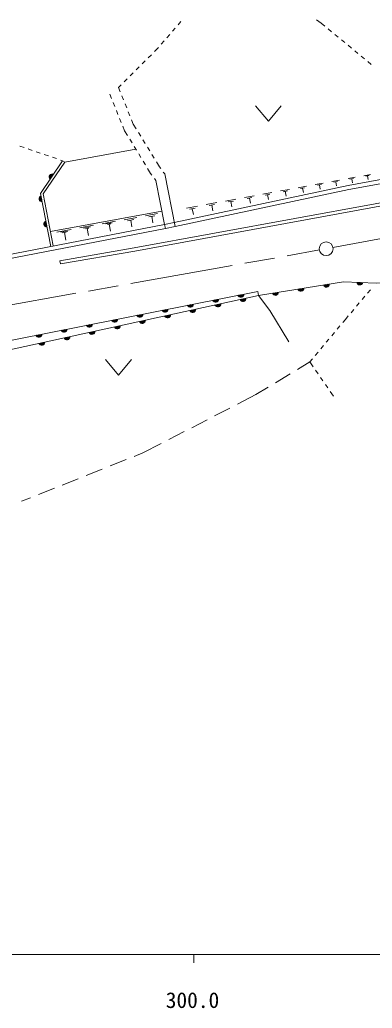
# Model space of a CAD drawing. Units: millimetres, scale not verified. Extents: x 40000 to 680000, y 20000 to 380000.
# Drawn here: x 347716 to 388788, y 198715 to 313993 of the extents above; entities that cross this region are included whole.
import ezdxf
from ezdxf.enums import TextEntityAlignment as Align

# ---------------------------------------------------------------- set-up
doc = ezdxf.new("R2010")
doc.units = ezdxf.units.MM
doc.header["$LTSCALE"] = 1000
doc.linetypes.add('CHAIN', pattern=[18.5, 12, -1.5, 3.5, -1.5])
for name, color, linetype, lineweight in [('M-BGD', 7, 'Continuous', 13), ('M-BMK', 2, 'CHAIN', 13), ('M-BMK-SRVR', 3, 'Continuous', 13), ('M-TTL-BAND', 7, 'Continuous', 13)]:
    doc.layers.add(name, color=color, linetype=linetype, lineweight=lineweight)
doc.styles.add('ＭＳ ゴシック', font='')
doc.styles.get('ＭＳ ゴシック').set_extended_font_data('MS Gothic')

msp = doc.modelspace()

# ---------------------------------------------------------------- linework, layer by layer
at = {"layer": 'M-BGD'}
for p, q in [((366501, 313778), (366172, 313401)), ((382851, 313589), (382284, 313993)), ((383273, 313241), (382851, 313589)), ((365843, 313025), (365514, 312648)), ((384045, 312605), (383659, 312923)), ((364527, 311519), (364198, 311143)), ((365185, 312272), (364856, 311895)), ((384816, 311969), (384430, 312287)), ((385588, 311333), (385202, 311651)), ((363698, 310571), (363403, 310276)), ((363868, 310766), (363698, 310571)), ((386360, 310697), (385974, 311015)), ((387131, 310061), (386745, 310379)), ((362342, 309215), (361989, 308862)), ((363049, 309922), (362696, 309569)), ((387903, 309425), (387517, 309743)), ((388675, 308789), (388289, 309107)), ((360928, 307801), (360574, 307448)), ((361635, 308508), (361282, 308155)), ((360221, 307094), (359867, 306741)), ((359514, 306387), (359218, 306092)), ((359218, 306092), (359426, 305579)), ((358202, 305323), (358410, 304810)), ((358597, 304347), (358785, 303883)), ((359613, 305115), (359801, 304652)), ((358972, 303420), (359160, 302956)), ((359988, 304188), (360176, 303724)), ((360363, 303261), (360551, 302797)), ((375187, 303956), (376687, 302156)), ((376687, 302156), (378187, 303956)), ((359347, 302493), (359535, 302029)), ((360738, 302334), (360946, 301821)), ((359722, 301566), (359930, 301052)), ((359930, 301052), (360274, 300488)), ((360946, 301821), (361290, 301257)), ((360534, 300062), (360795, 299635)), ((361551, 300830), (361811, 300403)), ((362072, 299976), (362332, 299550)), ((348209, 299089), (347736, 299250)), ((349156, 298766), (348682, 298927)), ((350102, 298444), (349629, 298605)), ((352959, 297387), (361238, 298909)), ((361055, 299208), (361316, 298781)), ((362592, 299123), (362853, 298696)), ((350134, 293744), (352710, 297555)), ((351049, 298121), (350576, 298282)), ((351995, 297799), (351522, 297960)), ((352710, 297555), (352469, 297637)), ((352710, 297555), (352959, 297387)), ((361576, 298355), (361837, 297928)), ((362097, 297501), (362358, 297074)), ((363113, 298269), (363374, 297843)), ((362618, 296647), (362963, 296083)), ((363634, 297416), (363979, 296852)), ((363979, 296852), (364140, 296638)), ((362963, 296083), (363124, 295870)), ((363425, 295471), (363587, 295257)), ((364441, 296239), (364603, 296025)), ((365816, 289869), (364603, 296025)), ((384076, 295123), (384960, 295286)), ((384319, 295046), (384761, 295127)), ((385967, 295471), (386805, 295625)), ((386197, 295398), (386616, 295475)), ((386406, 295436), (386489, 294989)), ((387811, 295810), (388605, 295956)), ((388029, 295740), (388426, 295813)), ((388227, 295777), (388305, 295353)), ((378115, 294028), (379143, 294217)), ((378397, 293938), (378912, 294033)), ((378654, 293986), (378755, 293437)), ((380152, 294402), (381131, 294582)), ((380420, 294317), (380910, 294407)), ((380665, 294362), (380761, 293840)), ((382138, 294767), (383069, 294938)), ((382394, 294686), (382859, 294772)), ((382626, 294729), (382718, 294232)), ((384540, 295087), (384626, 294615)), ((351330, 287559), (350134, 293744)), ((371695, 292849), (372878, 293066)), ((372020, 292745), (372611, 292854)), ((373888, 293252), (375019, 293459)), ((374199, 293153), (374764, 293257)), ((374481, 293205), (374592, 292602)), ((376028, 293645), (377106, 293843)), ((376324, 293551), (376863, 293650)), ((376594, 293600), (376699, 293025)), ((351302, 289285), (364287, 291670)), ((367142, 292012), (368435, 292250)), ((367497, 291899), (368144, 292018)), ((367821, 291959), (367947, 291269)), ((369447, 292436), (370684, 292663)), ((369786, 292328), (370405, 292441)), ((370096, 292384), (370217, 291724)), ((372316, 292800), (372432, 292169)), ((359876, 290677), (361345, 290947)), ((360279, 290549), (361014, 290684)), ((360647, 290616), (360791, 289833)), ((362358, 291133), (363767, 291392)), ((362745, 291010), (363450, 291140)), ((363097, 291075), (363235, 290324)), ((352050, 289240), (353708, 289544)), ((352485, 289205), (353314, 289357)), ((354724, 289731), (356317, 290023)), ((355142, 289698), (355938, 289844)), ((355360, 289628), (355759, 289701)), ((355559, 289665), (355715, 288815)), ((357332, 290210), (358862, 290491)), ((357733, 290178), (358498, 290319)), ((357943, 290111), (358326, 290182)), ((358134, 290146), (358284, 289330)), ((352713, 289133), (353127, 289209)), ((352920, 289171), (353082, 288287)), ((352457, 285523), (352391, 285891)), ((388255, 282122), (388578, 282504)), ((387609, 281359), (387932, 281740)), ((386317, 279832), (386640, 280213)), ((386963, 280595), (387286, 280977)), ((385350, 278683), (385660, 279055)), ((385660, 279055), (385994, 279450)), ((384711, 277914), (385030, 278298)), ((383431, 276377), (383751, 276761)), ((384071, 277145), (384391, 277530)), ((382792, 275608), (383112, 275992)), ((381522, 274082), (381832, 274455)), ((382152, 274839), (382472, 275224)), ((357719, 274358), (359219, 272558)), ((359219, 272558), (360719, 274358)), ((380092, 273216), (381522, 274082)), ((381908, 273523), (381522, 274082)), ((377525, 271663), (379236, 272699)), ((382476, 272700), (382192, 273112)), ((383044, 271877), (382760, 272289)), ((375239, 270280), (376670, 271145)), ((383611, 271054), (383328, 271465)), ((373091, 269171), (375239, 270280)), ((384281, 270083), (383895, 270642)), ((370425, 267794), (372202, 268712)), ((367759, 266418), (369537, 267336)), ((365094, 265042), (366871, 265960)), ((362057, 263475), (364205, 264584)), ((361032, 263066), (362057, 263475)), ((358246, 261953), (360103, 262695)), ((355460, 260841), (357317, 261583)), ((352674, 259729), (354531, 260470)), ((347934, 257837), (348959, 258246)), ((349887, 258617), (351745, 259358))]:
    msp.add_line(p, q, dxfattribs=at)
for points in [[(327688, 282346), (346015, 286042), (364685, 289650), (365816, 289869), (386081, 294202), (398921, 296545)], [(327749, 282870), (345931, 286514), (364589, 290123), (365720, 290342), (385987, 294676), (398818, 297055)], [(351625, 287616), (350452, 293679), (352959, 297387)], [(363587, 295257), (364589, 290123), (364685, 289650)], [(352391, 285891), (361043, 287394), (398510, 294235), (398574, 293879), (361139, 287025), (352457, 285523)], [(339706, 274019), (375520, 281823), (385438, 283444), (389234, 283280), (397080, 283646), (412356, 284758)], [(339126, 275120), (375475, 282320), (375520, 281823)], [(375520, 281823), (376868, 280078), (379078, 276417)]]:
    msp.add_lwpolyline(points, dxfattribs=at)
for centre, radius, start, end in [((351495, 295661), 354, 64.7799, 227.18508), ((351495, 295661), 283, 67.00394, 224.96104), ((351495, 295661), 212, 70.75026, 221.21471), ((351495, 295661), 142, 78.46199, 213.50298), ((351495, 295661), 100, 88.77965, 203.18532), ((350311, 293116), 354, 109.74371, 272.14889), ((350311, 293116), 283, 111.96775, 269.92485), ((350311, 293116), 212, 115.71408, 266.17853), ((350311, 293116), 142, 123.42581, 258.4668), ((350311, 293116), 100, 133.74347, 248.14913), ((350880, 290171), 354, 109.74371, 272.14889), ((350880, 290171), 283, 111.96775, 269.92485), ((350880, 290171), 212, 115.71408, 266.17853), ((350880, 290171), 142, 123.42581, 258.4668), ((350880, 290171), 100, 133.74347, 248.14913), ((380470, 282687), 354, 198.07952, 0.4847), ((380470, 282687), 283, 200.30356, 358.26066), ((380470, 282687), 212, 204.04989, 354.51434), ((380470, 282687), 142, 211.76162, 346.80261), ((380470, 282687), 100, 222.07928, 336.48495), ((383431, 283171), 354, 198.07952, 0.4847), ((383431, 283171), 283, 200.30356, 358.26066), ((383431, 283171), 212, 204.04989, 354.51434), ((383431, 283171), 142, 211.76162, 346.80261), ((383431, 283171), 100, 222.07928, 336.48495), ((387339, 283416), 354, 186.32747, 348.73265), ((387339, 283416), 283, 188.55151, 346.50861), ((387339, 283416), 212, 192.29783, 342.76228), ((387339, 283416), 142, 200.00956, 335.05055), ((387339, 283416), 100, 210.32722, 324.73289), ((370533, 281396), 354, 200.00203, 2.40721), ((370533, 281396), 283, 202.22607, 0.18317), ((370533, 281396), 212, 205.9724, 356.43684), ((370533, 281396), 142, 213.68413, 348.72511), ((370533, 281396), 100, 224.00179, 338.40745), ((373475, 281979), 354, 200.00203, 2.40721), ((373475, 281979), 283, 202.22607, 0.18317), ((373475, 281979), 212, 205.9724, 356.43684), ((373475, 281979), 142, 213.68413, 348.72511), ((373723, 281487), 354, 201.08968, 3.49485), ((373475, 281979), 100, 224.00179, 338.40745), ((373723, 281487), 283, 203.31372, 1.27082), ((373723, 281487), 212, 207.06004, 357.52449), ((373723, 281487), 142, 214.77177, 349.81276), ((373723, 281487), 100, 225.08943, 339.4951), ((377510, 282203), 354, 198.07952, 0.4847), ((377510, 282203), 283, 200.30356, 358.26066), ((377510, 282203), 212, 204.04989, 354.51434), ((377510, 282203), 142, 211.76162, 346.80261), ((377510, 282203), 100, 222.07928, 336.48495), ((364647, 280230), 354, 200.00203, 2.40721), ((364647, 280230), 283, 202.22607, 0.18317), ((364647, 280230), 212, 205.9724, 356.43684), ((364647, 280230), 142, 213.68413, 348.72511), ((364647, 280230), 100, 224.00179, 338.40745), ((367590, 280813), 354, 200.00203, 2.40721), ((367590, 280813), 283, 202.22607, 0.18317), ((367590, 280813), 212, 205.9724, 356.43684), ((367590, 280813), 142, 213.68413, 348.72511), ((367590, 280813), 100, 224.00179, 338.40745), ((367860, 280209), 354, 201.08968, 3.49485), ((367860, 280209), 283, 203.31372, 1.27082), ((367860, 280209), 212, 207.06004, 357.52449), ((367860, 280209), 142, 214.77177, 349.81276), ((367860, 280209), 100, 225.08943, 339.4951), ((370792, 280848), 354, 201.08968, 3.49485), ((370792, 280848), 283, 203.31372, 1.27082), ((370792, 280848), 212, 207.06004, 357.52449), ((370792, 280848), 142, 214.77177, 349.81276), ((370792, 280848), 100, 225.08943, 339.4951), ((358761, 279065), 354, 200.00203, 2.40721), ((358761, 279065), 283, 202.22607, 0.18317), ((358761, 279065), 212, 205.9724, 356.43684), ((358761, 279065), 142, 213.68413, 348.72511), ((358761, 279065), 100, 224.00179, 338.40745), ((361704, 279647), 354, 200.00203, 2.40721), ((361704, 279647), 283, 202.22607, 0.18317), ((361704, 279647), 212, 205.9724, 356.43684), ((361704, 279647), 142, 213.68413, 348.72511), ((361704, 279647), 100, 224.00179, 338.40745), ((364929, 279571), 354, 201.08968, 3.49485), ((364929, 279571), 283, 203.31372, 1.27082), ((364929, 279571), 212, 207.06004, 357.52449), ((364929, 279571), 142, 214.77177, 349.81276), ((364929, 279571), 100, 225.08943, 339.4951), ((352876, 277899), 354, 200.00203, 2.40721), ((352876, 277899), 283, 202.22607, 0.18317), ((352876, 277899), 212, 205.9724, 356.43684), ((352876, 277899), 142, 213.68413, 348.72511), ((352876, 277899), 100, 224.00179, 338.40745), ((355819, 278482), 354, 200.00203, 2.40721), ((355819, 278482), 283, 202.22607, 0.18317), ((355819, 278482), 212, 205.9724, 356.43684), ((355819, 278482), 142, 213.68413, 348.72511), ((355819, 278482), 100, 224.00179, 338.40745), ((359067, 278293), 354, 201.08968, 3.49485), ((359067, 278293), 283, 203.31372, 1.27082), ((359067, 278293), 212, 207.06004, 357.52449), ((359067, 278293), 142, 214.77177, 349.81276), ((359067, 278293), 100, 225.08943, 339.4951), ((361998, 278932), 354, 201.08968, 3.49485), ((361998, 278932), 283, 203.31372, 1.27082), ((361998, 278932), 212, 207.06004, 357.52449), ((361998, 278932), 142, 214.77177, 349.81276), ((361998, 278932), 100, 225.08943, 339.4951), ((349933, 277316), 354, 200.00203, 2.40721), ((349933, 277316), 283, 202.22607, 0.18317), ((349933, 277316), 212, 205.9724, 356.43684), ((349933, 277316), 142, 213.68413, 348.72511), ((349933, 277316), 100, 224.00179, 338.40745), ((353204, 277016), 354, 201.08968, 3.49485), ((353204, 277016), 283, 203.31372, 1.27082), ((353204, 277016), 212, 207.06004, 357.52449), ((353204, 277016), 142, 214.77177, 349.81276), ((353204, 277016), 100, 225.08943, 339.4951), ((356135, 277655), 354, 201.08968, 3.49485), ((356135, 277655), 283, 203.31372, 1.27082), ((356135, 277655), 212, 207.06004, 357.52449), ((356135, 277655), 142, 214.77177, 349.81276), ((356135, 277655), 100, 225.08943, 339.4951), ((350273, 276377), 354, 201.08968, 3.49485), ((350273, 276377), 283, 203.31372, 1.27082), ((350273, 276377), 212, 207.06004, 357.52449), ((350273, 276377), 142, 214.77177, 349.81276), ((350273, 276377), 100, 225.08943, 339.4951)]:
    msp.add_arc(centre, radius, start, end, dxfattribs=at)
at = {"layer": 'M-BMK'}
for p, q in [((384210, 287430), (434401, 296763)), ((324221, 276743), (382636, 287143))]:
    msp.add_line(p, q, dxfattribs=at)
at = {"layer": 'M-BMK-SRVR'}
msp.add_circle((383423, 287283), 800, dxfattribs=at)
at = {"layer": 'M-TTL-BAND'}
for p, q in [((40000, 205000), (579000, 205000)), ((368000, 205000), (368000, 204000))]:
    msp.add_line(p, q, dxfattribs=at)

# ---------------------------------------------------------------- texts
at = {"layer": 'M-TTL-BAND', "style": 'ＭＳ ゴシック'}
msp.add_text('300.0', height=1833, dxfattribs=at).set_placement((367844, 198195), align=Align.BOTTOM_CENTER)

doc.saveas('drawing.dxf')
